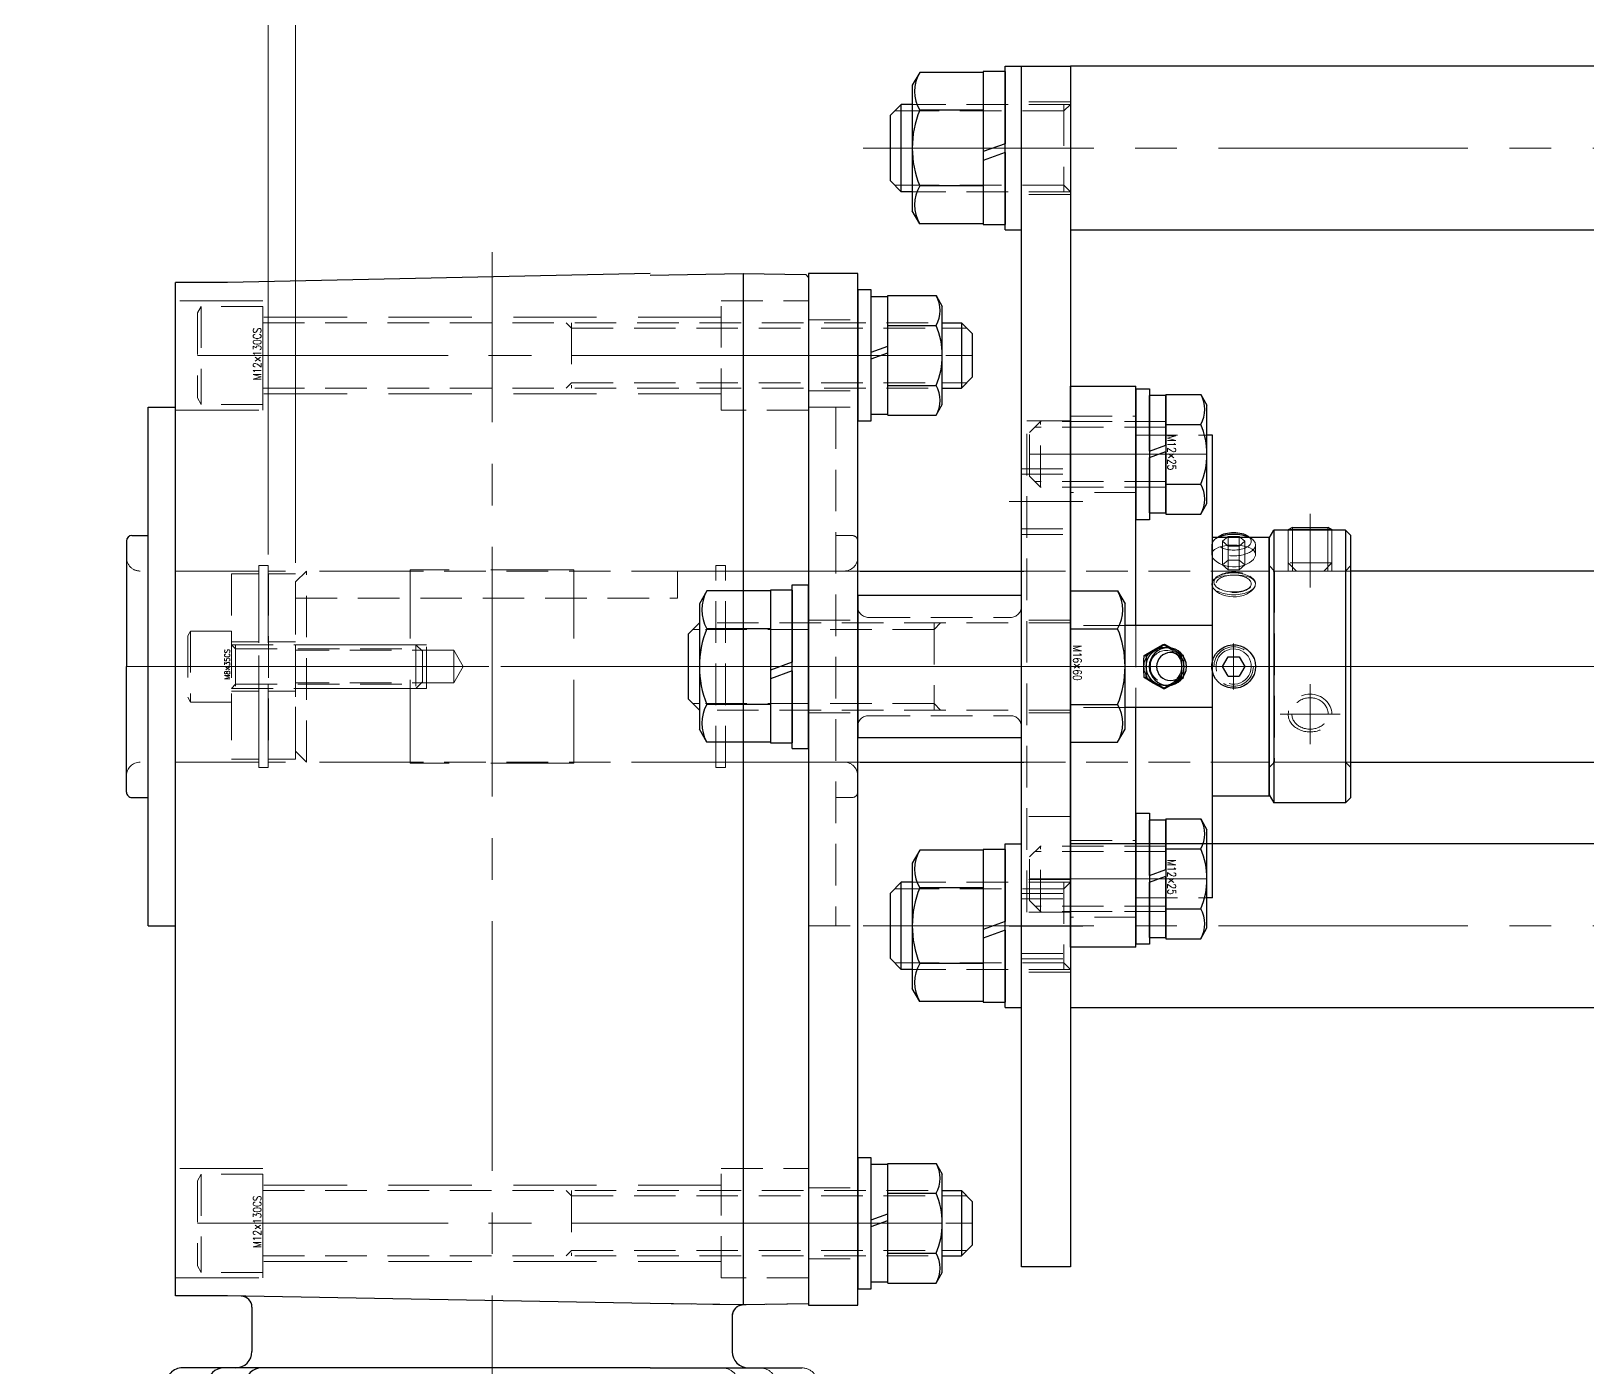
# Model space of a CAD drawing. Header units: millimetres. Extents: x 0 to 38884, y -3675 to 8056.
# Drawn here: x 24944.2 to 25229.5, y 6902.2 to 7147.1 of the extents above; entities that cross this region are included whole.
import ezdxf

# ---------------------------------------------------------------- set-up
doc = ezdxf.new("R2010")
doc.units = ezdxf.units.MM
doc.header["$LTSCALE"] = 2.4
doc.header["$PDMODE"] = 99
doc.header["$PDSIZE"] = 1
for name, pattern in [('CENTER2', [28.575, 19.05, -3.175, 3.175, -3.175]), ('HIDDEN', [9.525, 6.35, -3.175]), ('HIDDEN2', [4.7625, 3.175, -1.5875])]:
    doc.linetypes.add(name, pattern=pattern)
for name, color, linetype, lineweight in [('01_外形線', 7, 'Continuous', 25), ('02_細線', 5, 'Continuous', 13), ('03_かくれ線', 6, 'HIDDEN2', 13), ('04_中心線', 1, 'CENTER2', 9), ('05_CENTER', 4, 'CENTER2', 13), ('07_寸法線', 3, 'Continuous', 9)]:
    doc.layers.add(name, color=color, linetype=linetype, lineweight=lineweight)
doc.styles.add('寸法用', font='simplex.shx', dxfattribs={"width": 0.8, "bigfont": '@extfont2.shx'})
doc.dimstyles.new('機械製図用', dxfattribs={"dimtxt": 3.5, "dimasz": 3.5, "dimexe": 2, "dimexo": 0, "dimgap": 1.2, "dimtad": 1, "dimdsep": 46, "dimtxsty": '寸法用', "dimblk": 'OPEN30', "dimcen": 0, "dimclrd": 256, "dimclre": 256, "dimclrt": 7, "dimazin": 2, "dimtm": 1e-09, "dimtfac": 0.75, "dimtmove": 0, "dimatfit": 3, "dimldrblk": 'OPEN30', "dimfxl": 1, "dimlwd": -1, "dimlwe": -1, "dimarcsym": 0})

# ---------------------------------------------------------------- blocks, each defined once
blk = doc.blocks.new('GM-SHYF-RH 0.4kW、1／160、＊＊V、60Hzb_1')
at = {"color": 0}
for p, q in [((-24, 124), (-24, 121)), ((-23, 125), (0, 125)), ((23, 125), (0, 125)), ((24, 124), (24, 121)), ((-47.5, 121), (47.5, 121)), ((-47.5, 121), (-47.5, 116)), ((47.5, 121), (47.5, 116)), ((-242.5, 118), (-271.19, 118)), ((-242.5, 29), (-242.5, 118)), ((-145.5, 117.48), (-131.55, 117.74)), ((-145.5, 58), (-145.5, 117.5)), ((-282.67, 114.38), (-292.39, 107.57)), ((-145.5, 116.5), (-242.5, 116.5)), ((-242.5, 115.5), (-145.5, 115.5)), ((-242.5, 115), (-145.5, 115)), ((-139.5, 113.5), (-139.5, 114.5)), ((-128.5, 29), (-128.5, 114.74)), ((-115.33, 106.5), (-115.33, 116)), ((-115.33, 116), (-15.97, 116)), ((-15.97, 116), (70.37, 116)), ((70.37, 106.5), (70.37, 116)), ((-255.5, 112.92), (-253.5, 111.74)), ((-253.5, 111.74), (-255.5, 110.09)), ((-251.5, 112.92), (-253.5, 111.74)), ((-253.5, 111.74), (-251.5, 110.09)), ((-242.5, 114), (-145.5, 114)), ((-242.5, 113), (-145.5, 113)), ((-139.5, 113.5), (-139.5, 113.1)), ((-136.5, 110.1), (-131.5, 110.1)), ((-242.5, 108.32), (-145.5, 108.32)), ((-116.68, 29), (-115.33, 106.5)), ((72.02, 29), (70.37, 106.5)), ((-293.5, 58), (-293.5, 105.44)), ((-242.5, 103.37), (-145.5, 103.37)), ((-136.5, 103.19), (-131.5, 103.19)), ((-139.5, 100.19), (-139.5, 58)), ((-117.38, 102), (-125.5, 102)), ((-136.5, 97), (-131.5, 97)), ((-242.5, 95.32), (-145.5, 95.32)), ((-242.5, 93.71), (-145.5, 93.71)), ((-242.5, 88.28), (-145.5, 88.28)), ((-242.5, 84.19), (-145.5, 84.19)), ((-242.5, 82.83), (-145.5, 82.83)), ((-242.5, 78), (-145.5, 78)), ((-145.5, 78), (-139.5, 78)), ((-293.5, 58), (-293.5, 10.56)), ((-145.5, 58), (-145.5, 29)), ((-139.5, 29), (-139.5, 58)), ((-242.5, 38), (-145.5, 38)), ((-145.5, 38), (-139.5, 38)), ((-242.5, 33.17), (-145.5, 33.17)), ((-242.5, 31.81), (-145.5, 31.81)), ((-282.67, 1.62), (-292.39, 8.43)), ((-253.5, 4.26), (-255.5, 5.91)), ((-253.5, 4.26), (-251.5, 5.91)), ((-255.5, 3.08), (-253.5, 4.26)), ((-251.5, 3.08), (-253.5, 4.26)), ((-242.5, -2), (-271.19, -2))]:
    blk.add_line(p, q, dxfattribs=at)
for points in [[(-248.8, 109.92), (-248.89, 110.63), (-249.16, 111.3), (-249.59, 111.93), (-250.18, 112.47), (-250.89, 112.92), (-251.7, 113.25), (-252.58, 113.46), (-253.5, 113.53), (-254.42, 113.46), (-255.3, 113.25), (-256.11, 112.92), (-256.82, 112.47), (-257.41, 111.93), (-257.84, 111.3), (-258.11, 110.63), (-258.2, 109.92), (-258.11, 109.22), (-257.84, 108.55), (-257.41, 107.92), (-256.82, 107.38), (-256.11, 106.93), (-255.3, 106.59), (-254.42, 106.39), (-253.5, 106.32), (-252.58, 106.39), (-251.7, 106.59), (-250.89, 106.93), (-250.18, 107.38), (-249.59, 107.92), (-249.16, 108.55), (-248.89, 109.22)], [(-248.8, 6.08), (-248.89, 6.78), (-249.16, 7.46), (-249.59, 8.08), (-250.18, 8.62), (-250.89, 9.07), (-251.7, 9.41), (-252.58, 9.61), (-253.5, 9.68), (-254.42, 9.61), (-255.3, 9.41), (-256.11, 9.07), (-256.82, 8.62), (-257.41, 8.08), (-257.84, 7.46), (-258.11, 6.78), (-258.2, 6.08), (-258.11, 5.37), (-257.84, 4.7), (-257.41, 4.08), (-256.82, 3.53), (-256.11, 3.08), (-255.3, 2.75), (-254.42, 2.54), (-253.5, 2.47), (-252.58, 2.54), (-251.7, 2.75), (-250.89, 3.08), (-250.18, 3.53), (-249.59, 4.08), (-249.16, 4.7), (-248.89, 5.37)]]:
    blk.add_lwpolyline(points, close=True, dxfattribs=at)
for centre, radius, start, end in [((-23, 124), 1, 90, 180), ((23, 124), 1, 0, 90), ((-271.19, 98), 20, 90, 125), ((-142.5, 114.5), 3, 0, 90), ((-131.5, 114.74), 3, 0, 90.9812), ((-136.5, 113.1), 3, 180, 270), ((-131.5, 107.1), 3, 0, 90), ((-290.9, 105.44), 2.6, 125, 180), ((-136.5, 100.19), 3, 90, 180), ((-131.5, 100.19), 3, 0, 90), ((-125.5, 105), 3, 180, 270), ((-117.38, 104), 2, 270, 359), ((-136.5, 94), 3, 90, 180), ((-290.9, 10.56), 2.6, 180, 235), ((-271.19, 18), 20, 235, 270)]:
    blk.add_arc(centre, radius, start, end, dxfattribs=at)
at = {"layer": '03_かくれ線', "linetype": 'HIDDEN'}
for p, q in [((-17.5, 100.75), (-17.5, 122.5)), ((17.5, 100.75), (17.5, 122.5)), ((-112, 116), (-112, 100)), ((-92, 100), (-92, 116)), ((47, 116), (47, 100)), ((67, 100), (67, 116)), ((-112, 100), (-92, 100)), ((-109, 16), (-109, 100)), ((-95, 16), (-95, 100)), ((-18.5, 99), (-18.5, 100.75)), ((-18.5, 100.75), (18.5, 100.75)), ((18.5, 99), (18.5, 100.75)), ((47, 100), (67, 100)), ((50, 16), (50, 100)), ((64, 16), (64, 100)), ((-18.5, 99), (18.5, 99)), ((-17.5, 73), (-17.5, 99)), ((17.5, 73), (17.5, 99)), ((-17.7, 43), (-17.7, 73)), ((-17.7, 73), (17.7, 73)), ((17.7, 43), (17.7, 73)), ((-17.7, 43), (17.7, 43)), ((-17.5, 17), (-17.5, 43)), ((17.5, 17), (17.5, 43))]:
    blk.add_line(p, q, dxfattribs=at)
at = {"layer": '03_かくれ線'}
for p, q in [((-242.5, 29), (-242.5, -2)), ((-145.5, 29), (-145.5, -1.5)), ((-139.5, 29), (-139.5, 15.82)), ((-128.5, 29), (-128.5, 1.26)), ((-116.68, 29), (-116.98, 12)), ((71.72, 29), (72.02, 12)), ((-242.5, 27.72), (-145.5, 27.72)), ((-242.5, 22.29), (-145.5, 22.29)), ((-242.5, 20.68), (-145.5, 20.68)), ((-136.5, 19), (-131.5, 19)), ((-112, 0), (-112, 16)), ((-112, 16), (-92, 16)), ((-92, 16), (-92, 0)), ((-18.5, 17), (-18.5, 15.25)), ((-18.5, 17), (18.5, 17)), ((-18.5, 15.25), (18.5, 15.25)), ((-17.5, 15.25), (-17.5, -6.5)), ((17.5, 15.25), (17.5, -6.5)), ((18.5, 17), (18.5, 15.25)), ((47, 0), (47, 16)), ((47, 16), (67, 16)), ((67, 16), (67, 0)), ((-242.5, 12.63), (-145.5, 12.63)), ((-136.5, 12.82), (-131.5, 12.82)), ((-125.5, 14), (-118.98, 14)), ((-116.77, 0), (-116.98, 12)), ((-116.98, 12), (-15.97, 12)), ((-15.97, 12), (72.02, 12)), ((71.82, 0.5), (72.02, 12)), ((-242.5, 7.68), (-145.5, 7.68)), ((-136.5, 5.9), (-131.5, 5.9)), ((-242.5, 3), (-145.5, 3)), ((-139.5, 2.5), (-139.5, 2.9)), ((-139.5, 2.5), (-139.5, 2.9)), ((-242.5, 2), (-145.5, 2)), ((-242.5, 1), (-145.5, 1)), ((-242.5, 0.5), (-145.5, 0.5)), ((-139.5, 2.5), (-139.5, 1.5)), ((-15.97, 0), (-116.77, 0)), ((-47.5, -5), (-47.5, 0)), ((-15.97, 0), (71.31, 0)), ((47.5, -5), (47.5, 0)), ((71.31, 0), (71.82, 0.5)), ((-250, -2), (-242.5, -2)), ((-145.5, -0.5), (-242.5, -0.5)), ((-145.5, -1.48), (-131.55, -1.74)), ((47.5, -5), (-47.5, -5)), ((-24, -8), (-24, -5)), ((24, -8), (24, -5)), ((-23, -9), (0, -9)), ((23, -9), (0, -9))]:
    blk.add_line(p, q, dxfattribs=at)
at = {"layer": '03_かくれ線', "linetype": 'HIDDEN'}
blk.add_lwpolyline([(-249.5, 88), (-176.5, 88), (-176.5, 28), (-249.5, 28)], close=True, dxfattribs=at)
for centre, start, end in [((-20, 122.5), 0, 90), ((20, 122.5), 90, 180)]:
    blk.add_arc(centre, 2.5, start, end, dxfattribs=at)
at = {"layer": '03_かくれ線'}
for centre, radius, start, end in [((-136.5, 22), 3, 180, 270), ((-136.5, 15.82), 3, 180, 270), ((-131.5, 15.82), 3, 270, 0), ((-125.5, 11), 3, 90, 180), ((-118.98, 12), 2, 359, 90), ((-131.5, 8.9), 3, 270, 0), ((-136.5, 2.9), 3, 90, 180), ((-142.5, 1.5), 3, 270, 0), ((-131.5, 1.26), 3, 269.0188, 0), ((-23, -8), 1, 180, 270), ((-20, -6.5), 2.5, 270, 0), ((20, -6.5), 2.5, 180, 270), ((23, -8), 1, 270, 0)]:
    blk.add_arc(centre, radius, start, end, dxfattribs=at)
at = {"layer": '04_中心線'}
blk.add_line((0, 125), (0, -9), dxfattribs=at)
at = {"layer": '04_中心線', "linetype": 'CENTER2'}
for p, q in [((-102, -2.54), (-102, 118.76)), ((57, -2.54), (57, 118.76)), ((-298.13, 58), (75.91, 58))]:
    blk.add_line(p, q, dxfattribs=at)
blk = doc.blocks.new('_Open30')
at = {"color": 0, "linetype": 'ByBlock', "lineweight": -2}
for p, q in [((-1, 0.268), (0, 0)), ((0, 0), (-1, -0.268)), ((0, 0), (-1, 0))]:
    blk.add_line(p, q, dxfattribs=at)
blk = doc.blocks.new('*D1097')
at = {"layer": '07_寸法線', "transparency": 16777216}
for p, q in [((24992.71, 7049.72), (24992.71, 7170.26)), ((25306.71, 7142.72), (25306.71, 7170.26)), ((25292.71, 7168.26), (25006.71, 7168.26))]:
    blk.add_line(p, q, dxfattribs=at)
at = {"layer": 'Defpoints', "color": 0, "transparency": 16777216}
for p in [(24992.71, 7168.26), (25306.71, 7140.72), (24992.71, 7047.72)]:
    blk.add_point(p, dxfattribs=at)
at = {"layer": '07_寸法線', "transparency": 16777216, "xscale": 14, "yscale": 14, "zscale": 14, "rotation": 180}
blk.add_blockref('_Open30', (24992.71, 7168.26), dxfattribs=at)
at = {"layer": '07_寸法線', "transparency": 16777216, "xscale": 14, "yscale": 14, "zscale": 14}
blk.add_blockref('_Open30', (25306.71, 7168.26), dxfattribs=at)
at = {"layer": '07_寸法線', "color": 7, "transparency": 16777216, "insert": (25149.71, 7179.26), "char_height": 14, "attachment_point": 5, "style": '寸法用'}
blk.add_mtext('314', dxfattribs=at)
blk = doc.blocks.new('*D1098')
at = {"layer": '07_寸法線', "transparency": 16777216}
for p, q in [((24987.71, 7051.22), (24987.71, 7170.26)), ((24992.71, 7049.72), (24992.71, 7170.26)), ((24973.71, 7168.26), (24944.25, 7168.26)), ((24992.71, 7168.26), (24987.71, 7168.26)), ((25006.71, 7168.26), (25020.71, 7168.26))]:
    blk.add_line(p, q, dxfattribs=at)
at = {"layer": 'Defpoints', "color": 0, "transparency": 16777216}
for p in [(24987.71, 7168.26), (24987.71, 7049.22), (24992.71, 7047.72)]:
    blk.add_point(p, dxfattribs=at)
at = {"layer": '07_寸法線', "transparency": 16777216, "xscale": 14, "yscale": 14, "zscale": 14}
blk.add_blockref('_Open30', (24987.71, 7168.26), dxfattribs=at)
at = {"layer": '07_寸法線', "transparency": 16777216, "xscale": 14, "yscale": 14, "zscale": 14, "rotation": 180}
blk.add_blockref('_Open30', (24992.71, 7168.26), dxfattribs=at)
at = {"layer": '07_寸法線', "color": 7, "transparency": 16777216, "insert": (24951.98, 7179.26), "char_height": 14, "attachment_point": 5, "style": '寸法用'}
blk.add_mtext('5', dxfattribs=at)

msp = doc.modelspace()

# ---------------------------------------------------------------- linework, layer by layer
at = {"color": 4}
for p, q in [((25057.7122, 7102.4415), (25074.7118, 7102.7383)), ((25074.7118, 7102.7383), (25086.2124, 7102.5375)), ((25074.7118, 7102.7383), (25074.7463, 6913.7377)), ((25086.2124, 7102.5375), (25086.7122, 7102.0289)), ((25086.7122, 7102.0289), (25086.7122, 6913.9477)), ((25074.7463, 6913.7377), (25057.7122, 6914.035)), ((25086.7122, 6913.9477), (25074.7463, 6913.7377)), ((25072.7114, 6911.738), (25072.7114, 6905.2188)), ((25057.7122, 6902.2188), (25085.4508, 6902.2188))]:
    msp.add_line(p, q, dxfattribs=at)
for p, q in [((25096.1522, 7048.2194), (25126.1522, 7048.2194)), ((25248.7522, 7048.2195), (25186.1122, 7048.2195)), ((25096.1522, 7013.219), (25126.1522, 7013.219)), ((25186.1122, 7013.219), (25248.7522, 7013.219))]:
    msp.add_line(p, q)
for points in [[(25125.7122, 6920.719), (25125.7122, 7140.719), (25134.7122, 7140.719), (25134.7122, 6920.719)], [(25284.7122, 7140.719), (25134.7122, 7140.719), (25134.7122, 7110.719), (25284.7122, 7110.719)], [(25095.7122, 6913.719), (25095.7122, 7102.719), (25086.7122, 7102.719), (25086.7122, 6913.719)], [(25098.2122, 7099.719), (25095.7122, 7099.719), (25095.7122, 7075.719), (25098.2122, 7075.719)], [(25095.7122, 7017.719), (25125.7122, 7017.719), (25125.7122, 7043.719), (25095.7122, 7043.719)], [(25098.2122, 6940.719), (25095.7122, 6940.719), (25095.7122, 6916.719), (25098.2122, 6916.719)]]:
    msp.add_lwpolyline(points, close=True)
for points in [[(25103.7122, 7133.719), (25101.7122, 7131.719)], [(25105.7122, 7133.719), (25103.7122, 7133.719)], [(25103.7122, 7117.719), (25103.7122, 7133.719)], [(25101.7122, 7119.719), (25101.7122, 7131.719)], [(25103.7122, 7117.719), (25101.7122, 7119.719)], [(25105.7122, 7117.719), (25103.7122, 7117.719)]]:
    msp.add_lwpolyline(points)
at = {"transparency": 33554534}
msp.add_lwpolyline([(25284.7122, 6998.219), (25134.7122, 6998.219), (25134.7122, 6968.219), (25284.7122, 6968.219)], close=True, dxfattribs=at)
for points in [[(25103.7122, 6991.219), (25101.7122, 6989.219)], [(25105.7122, 6991.219), (25103.7122, 6991.219)], [(25103.7122, 6975.219), (25103.7122, 6991.219)], [(25101.7122, 6977.219), (25101.7122, 6989.219)], [(25103.7122, 6975.219), (25101.7122, 6977.219)], [(25105.7122, 6975.219), (25103.7122, 6975.219)]]:
    msp.add_lwpolyline(points, dxfattribs=at)
at = {"color": 4}
for centre, radius, start, end in [((25074.7114, 6911.738), 2, 90, 180), ((25075.7114, 6905.2188), 3, 180, 270)]:
    msp.add_arc(centre, radius, start, end, dxfattribs=at)
at = {"layer": '01_外形線'}
for points in [[(25122.7122, 7110.719), (25122.7122, 7140.719)], [(25122.7122, 7140.719), (25125.7122, 7140.719)], [(25125.7122, 7110.719), (25125.7122, 7140.719)], [(25107.0727, 7139.5754), (25105.7122, 7137.219)], [(25118.7122, 7139.5754), (25107.0727, 7139.5754)], [(25118.7122, 7139.719), (25118.7122, 7125.0632)], [(25122.7122, 7139.719), (25118.7122, 7139.719)], [(25118.7122, 7139.5754), (25118.7122, 7111.8626)], [(25122.7122, 7139.719), (25122.7122, 7126.519)], [(25105.7122, 7137.219), (25105.7122, 7114.219)], [(25118.7122, 7132.6472), (25107.0727, 7132.6472)], [(25122.7122, 7126.519), (25118.7122, 7125.0632)], [(25122.7122, 7124.919), (25118.7122, 7123.4632)], [(25118.7122, 7123.4632), (25118.7122, 7111.719)], [(25122.7122, 7124.919), (25122.7122, 7111.719)], [(25118.7122, 7118.7908), (25107.0727, 7118.7908)], [(25107.0727, 7111.8626), (25105.7122, 7114.219)], [(25118.7122, 7111.8626), (25107.0727, 7111.8626)], [(25118.7122, 7111.719), (25122.7122, 7111.719)], [(25122.7122, 7110.719), (25125.7122, 7110.719)], [(25098.2122, 7088.319), (25098.2122, 7098.469)], [(25101.2122, 7098.469), (25098.2122, 7098.469)], [(25101.2122, 7098.6887), (25110.075, 7098.6887)], [(25101.2122, 7076.7494), (25101.2122, 7098.6887)], [(25101.2122, 7089.411), (25101.2122, 7098.469)], [(25110.075, 7098.6887), (25111.2122, 7096.719)], [(25111.2122, 7078.719), (25111.2122, 7096.719)], [(25101.2122, 7093.2039), (25110.075, 7093.2039)], [(25111.2122, 7093.719), (25114.7128, 7093.719)], [(25114.7128, 7093.719), (25116.7128, 7091.719)], [(25114.7128, 7093.719), (25114.7128, 7081.719)], [(25098.2122, 7088.319), (25101.2122, 7089.411)], [(25116.7128, 7091.719), (25116.7128, 7083.719)], [(25098.2122, 7087.119), (25101.2122, 7088.211)], [(25098.2122, 7076.969), (25098.2122, 7087.119)], [(25101.2122, 7076.969), (25101.2122, 7088.211)], [(25114.7128, 7081.719), (25116.7128, 7083.719)], [(25101.2122, 7082.2342), (25110.075, 7082.2342)], [(25111.2122, 7081.719), (25114.7128, 7081.719)], [(25134.7122, 6979.3282), (25134.7122, 7082.1099)], [(25134.7122, 7082.1099), (25146.7122, 7082.1099)], [(25146.7122, 7038.219), (25146.7122, 7082.1099)], [(25146.7122, 7081.6099), (25146.7122, 7057.6099)], [(25146.7122, 7081.6099), (25149.2122, 7081.6099)], [(25149.2122, 7081.6099), (25149.2122, 7057.6099)], [(25152.2122, 7080.5796), (25158.575, 7080.5796)], [(25152.2122, 7080.5796), (25152.2122, 7058.6403)], [(25158.575, 7080.5796), (25159.7122, 7078.6099)], [(25110.075, 7076.7494), (25111.2122, 7078.719)], [(25149.2122, 7070.2099), (25149.2122, 7080.3599)], [(25152.2122, 7080.3599), (25149.2122, 7080.3599)], [(25152.2122, 7071.3018), (25152.2122, 7080.3599)], [(25159.7122, 7060.6099), (25159.7122, 7078.6099)], [(25098.2122, 7076.969), (25101.2122, 7076.969)], [(25101.2122, 7076.7494), (25110.075, 7076.7494)], [(25152.2122, 7075.0947), (25158.575, 7075.0947)], [(25160.7122, 7073.119), (25159.7122, 7073.119)], [(25160.7122, 6988.319), (25160.7122, 7073.119)], [(25149.2122, 7070.2099), (25152.2122, 7071.3018)], [(25149.2122, 7069.0099), (25152.2122, 7070.1018)], [(25152.2122, 7058.8599), (25152.2122, 7070.1018)], [(25149.2122, 7058.8599), (25149.2122, 7069.0099)], [(25152.2122, 7064.1251), (25158.575, 7064.1251)], [(25158.575, 7058.6403), (25159.7122, 7060.6099)], [(25149.2122, 7058.8599), (25152.2122, 7058.8599)], [(25152.2122, 7058.6403), (25158.575, 7058.6403)], [(25149.2122, 7057.6099), (25146.7122, 7057.6099)], [(25171.1122, 7054.219), (25171.9782, 7055.719)], [(25185.1122, 7055.719), (25171.9782, 7055.719)], [(25171.9782, 7055.719), (25171.9782, 7005.719)], [(25175.379, 7056.219), (25174.6122, 7055.7763)], [(25182.6122, 7055.7763), (25174.6122, 7055.7763)], [(25174.6122, 7055.719), (25174.6122, 7055.7763)], [(25175.379, 7056.219), (25181.8454, 7056.219)], [(25182.6122, 7055.7763), (25181.8454, 7056.219)], [(25182.6122, 7055.719), (25182.6122, 7055.7763)], [(25185.1122, 7055.719), (25186.1122, 7054.719)], [(25185.1122, 7055.719), (25185.1122, 7005.719)], [(25160.7122, 7054.444), (25171.1122, 7054.444)], [(25161.3462, 7054.1592), (25161.7491, 7054.444)], [(25161.7491, 7054.444), (25161.9725, 7054.602)], [(25167.2519, 7054.602), (25167.4753, 7054.444)], [(25167.4753, 7054.444), (25167.8782, 7054.1592)], [(25171.1122, 7006.994), (25171.1122, 7054.444)], [(25171.1122, 7054.219), (25171.1122, 7007.219)], [(25186.1122, 7006.719), (25186.1122, 7054.719)], [(25068.0727, 7044.5754), (25066.7122, 7042.219)], [(25079.7122, 7044.5754), (25068.0727, 7044.5754)], [(25079.7122, 7044.719), (25079.7122, 7030.0632)], [(25083.7122, 7044.719), (25079.7122, 7044.719)], [(25079.7122, 7044.5754), (25079.7122, 7016.8626)], [(25083.7122, 7015.719), (25083.7122, 7045.719)], [(25083.7122, 7045.719), (25086.7122, 7045.719)], [(25083.7122, 7044.719), (25083.7122, 7031.519)], [(25086.7122, 7015.719), (25086.7122, 7045.719)], [(25134.7122, 7044.5754), (25143.3517, 7044.5754)], [(25134.7122, 7044.5754), (25134.7122, 7016.8626)], [(25143.3517, 7044.5754), (25144.7122, 7042.219)], [(25066.7122, 7042.219), (25066.7122, 7019.219)], [(25144.7122, 7019.219), (25144.7122, 7042.219)], [(25066.7122, 7038.719), (25064.7122, 7036.719)], [(25160.7122, 7038.219), (25144.7122, 7038.219)], [(25064.7122, 7024.719), (25064.7122, 7036.719)], [(25079.7122, 7037.6472), (25068.0727, 7037.6472)], [(25134.7122, 7037.6472), (25143.3517, 7037.6472)], [(25148.1654, 7030.719), (25148.1657, 7030.8627), (25148.1708, 7031.3343), (25148.1818, 7031.8027), (25148.2197, 7032.7398)], [(25148.2197, 7032.7398), (25149.8888, 7033.7501)], [(25148.2197, 7032.7398), (25148.5348, 7032.7398)], [(25150.3125, 7033.7501), (25148.5348, 7032.7398)], [(25148.5348, 7032.7398), (25148.557, 7032.2481), (25148.5742, 7031.7498), (25148.5852, 7031.2361), (25148.5891, 7030.719)], [(25149.8888, 7033.7501), (25151.6665, 7034.7605)], [(25151.9816, 7034.7605), (25150.3125, 7033.7501)], [(25151.6665, 7034.7605), (25151.9816, 7034.7605)], [(25153.1048, 7034.1291), (25151.9816, 7034.7605)], [(25155.4284, 7032.7398), (25155.1796, 7032.8942)], [(25155.4384, 7032.5327), (25155.4284, 7032.7398)], [(25162.5915, 7030.719), (25163.6018, 7032.469)], [(25163.6018, 7032.469), (25165.6226, 7032.469)], [(25165.6226, 7032.469), (25166.6329, 7030.719)], [(25083.7122, 7031.519), (25079.7122, 7030.0632)], [(25083.7122, 7029.919), (25079.7122, 7028.4632)], [(25083.7122, 7029.919), (25083.7122, 7016.719)], [(25148.2197, 7028.6983), (25148.1974, 7029.19), (25148.1803, 7029.6883), (25148.1692, 7030.202), (25148.1654, 7030.719)], [(25148.5891, 7030.719), (25148.5888, 7030.5754), (25148.5837, 7030.1038), (25148.5726, 7029.6354), (25148.5348, 7028.6983)], [(25155.4827, 7030.719), (25155.4788, 7031.2474)], [(25163.6018, 7028.969), (25162.5915, 7030.719)], [(25166.6329, 7030.719), (25165.6226, 7028.969)], [(25079.7122, 7028.4632), (25079.7122, 7016.719)], [(25149.8888, 7027.688), (25148.2197, 7028.6983)], [(25148.2197, 7028.6983), (25148.5348, 7028.6983)], [(25148.5348, 7028.6983), (25150.3125, 7027.688)], [(25151.6665, 7026.6776), (25149.8888, 7027.688)], [(25150.3125, 7027.688), (25151.9816, 7026.6776)], [(25151.6665, 7026.6776), (25151.9816, 7026.6776)], [(25151.9816, 7026.6776), (25153.1029, 7027.3079)], [(25153.1029, 7027.3079), (25153.7593, 7027.688)], [(25155.1841, 7028.5467), (25155.4284, 7028.6983)], [(25155.4284, 7028.6983), (25155.4386, 7028.9084)], [(25163.6018, 7028.969), (25165.6226, 7028.969)], [(25066.7122, 7022.719), (25064.7122, 7024.719)], [(25079.7122, 7023.7908), (25068.0727, 7023.7908)], [(25134.7122, 7023.7908), (25143.3517, 7023.7908)], [(25160.7122, 7023.219), (25144.7122, 7023.219)], [(25146.7122, 6979.3282), (25146.7122, 7023.219)], [(25068.0727, 7016.8626), (25066.7122, 7019.219)], [(25143.3517, 7016.8626), (25144.7122, 7019.219)], [(25079.7122, 7016.8626), (25068.0727, 7016.8626)], [(25079.7122, 7016.719), (25083.7122, 7016.719)], [(25083.7122, 7015.719), (25086.7122, 7015.719)], [(25134.7122, 7016.8626), (25143.3517, 7016.8626)], [(25171.1122, 7006.994), (25160.7122, 7006.994)], [(25171.1122, 7007.219), (25171.9782, 7005.719)], [(25185.1122, 7005.719), (25186.1122, 7006.719)], [(25146.7122, 7003.8282), (25146.7122, 6979.8282)], [(25146.7122, 7003.8282), (25149.2122, 7003.8282)], [(25149.2122, 7003.8282), (25149.2122, 6979.8282)], [(25185.1122, 7005.719), (25171.9782, 7005.719)], [(25149.2122, 6992.4282), (25149.2122, 7002.5782)], [(25152.2122, 7002.5782), (25149.2122, 7002.5782)], [(25152.2122, 7002.7978), (25158.575, 7002.7978)], [(25152.2122, 7002.7978), (25152.2122, 6980.8585)], [(25152.2122, 6993.5201), (25152.2122, 7002.5782)], [(25158.575, 7002.7978), (25159.7122, 7000.8282)], [(25159.7122, 6982.8282), (25159.7122, 7000.8282)], [(25152.2122, 6997.313), (25158.575, 6997.313)], [(25149.2122, 6992.4282), (25152.2122, 6993.5201)], [(25149.2122, 6991.2282), (25152.2122, 6992.3201)], [(25152.2122, 6981.0782), (25152.2122, 6992.3201)], [(25149.2122, 6981.0782), (25149.2122, 6991.2282)], [(25160.7122, 6988.319), (25159.7122, 6988.319)], [(25152.2122, 6986.3434), (25158.575, 6986.3434)], [(25149.2122, 6981.0782), (25152.2122, 6981.0782)], [(25152.2122, 6980.8585), (25158.575, 6980.8585)], [(25158.575, 6980.8585), (25159.7122, 6982.8282)], [(25146.7122, 6979.3282), (25134.7122, 6979.3282)], [(25149.2122, 6979.8282), (25146.7122, 6979.8282)], [(25098.2122, 6929.319), (25098.2122, 6939.469)], [(25101.2122, 6939.469), (25098.2122, 6939.469)], [(25101.2122, 6939.6887), (25110.075, 6939.6887)], [(25101.2122, 6917.7494), (25101.2122, 6939.6887)], [(25101.2122, 6930.411), (25101.2122, 6939.469)], [(25110.075, 6939.6887), (25111.2122, 6937.719)], [(25111.2122, 6919.719), (25111.2122, 6937.719)], [(25101.2122, 6934.2039), (25110.075, 6934.2039)], [(25111.2122, 6934.719), (25114.7128, 6934.719)], [(25114.7128, 6934.719), (25116.7128, 6932.719)], [(25114.7128, 6934.719), (25114.7128, 6922.719)], [(25116.7128, 6932.719), (25116.7128, 6924.719)], [(25098.2122, 6929.319), (25101.2122, 6930.411)], [(25098.2122, 6928.119), (25101.2122, 6929.211)], [(25098.2122, 6917.969), (25098.2122, 6928.119)], [(25101.2122, 6917.969), (25101.2122, 6929.211)], [(25114.7128, 6922.719), (25116.7128, 6924.719)], [(25101.2122, 6923.2342), (25110.075, 6923.2342)], [(25111.2122, 6922.719), (25114.7128, 6922.719)], [(25098.2122, 6917.969), (25101.2122, 6917.969)], [(25110.075, 6917.7494), (25111.2122, 6919.719)], [(25101.2122, 6917.7494), (25110.075, 6917.7494)]]:
    msp.add_lwpolyline(points, dxfattribs=at)
for points in [[(25107.0727, 7139.5754, 0.26794907), (25107.0727, 7132.6472)], [(25107.0727, 7132.6472, 0.19636667), (25107.0727, 7118.7908)], [(25107.0727, 7118.7908, 0.26794907), (25107.0727, 7111.8626)], [(25110.075, 7093.2039, 0.26794908), (25110.075, 7098.6887)], [(25110.075, 7082.2342, 0.20733158), (25110.075, 7093.2039)], [(25110.075, 7076.7494, 0.26794908), (25110.075, 7082.2342)], [(25158.575, 7075.0947, 0.26794908), (25158.575, 7080.5796)], [(25158.575, 7064.1251, 0.20733158), (25158.575, 7075.0947)], [(25158.575, 7058.6403, 0.26794908), (25158.575, 7064.1251)], [(25068.0727, 7044.5754, 0.26794907), (25068.0727, 7037.6472)], [(25143.3517, 7037.6472, 0.26794907), (25143.3517, 7044.5754)], [(25068.0727, 7037.6472, 0.19636667), (25068.0727, 7023.7908)], [(25143.3517, 7023.7908, 0.19636666), (25143.3517, 7037.6472)], [(25160.7122, 7031.6079, -8.88819442), (25160.7122, 7029.8302)], [(25160.7122, 7029.8302, -0.11250879), (25160.7122, 7031.6079)], [(25068.0727, 7023.7908, 0.26794907), (25068.0727, 7016.8626)], [(25143.3517, 7016.8626, 0.26794907), (25143.3517, 7023.7908)], [(25158.575, 6997.313, 0.26794908), (25158.575, 7002.7978)], [(25158.575, 6986.3434, 0.20733158), (25158.575, 6997.313)], [(25158.575, 6980.8585, 0.26794908), (25158.575, 6986.3434)], [(25110.075, 6934.2039, 0.26794908), (25110.075, 6939.6887)], [(25110.075, 6923.2342, 0.20733158), (25110.075, 6934.2039)], [(25110.075, 6917.7494, 0.26794908), (25110.075, 6923.2342)]]:
    msp.add_lwpolyline(points, format="xyb", dxfattribs=at)
at = {"layer": '01_外形線', "transparency": 33554534}
for points in [[(25122.7122, 6968.219), (25122.7122, 6998.219)], [(25122.7122, 6998.219), (25125.7122, 6998.219)], [(25125.7122, 6968.219), (25125.7122, 6998.219)], [(25107.0727, 6997.0754), (25105.7122, 6994.719)], [(25118.7122, 6997.0754), (25107.0727, 6997.0754)], [(25118.7122, 6997.219), (25118.7122, 6982.5632)], [(25122.7122, 6997.219), (25118.7122, 6997.219)], [(25118.7122, 6997.0754), (25118.7122, 6969.3626)], [(25122.7122, 6997.219), (25122.7122, 6984.019)], [(25105.7122, 6994.719), (25105.7122, 6971.719)], [(25118.7122, 6990.1472), (25107.0727, 6990.1472)], [(25122.7122, 6984.019), (25118.7122, 6982.5632)], [(25122.7122, 6982.419), (25118.7122, 6980.9632)], [(25118.7122, 6980.9632), (25118.7122, 6969.219)], [(25122.7122, 6982.419), (25122.7122, 6969.219)], [(25118.7122, 6976.2908), (25107.0727, 6976.2908)], [(25107.0727, 6969.3626), (25105.7122, 6971.719)], [(25118.7122, 6969.3626), (25107.0727, 6969.3626)], [(25118.7122, 6969.219), (25122.7122, 6969.219)], [(25122.7122, 6968.219), (25125.7122, 6968.219)]]:
    msp.add_lwpolyline(points, dxfattribs=at)
for points in [[(25107.0727, 6997.0754, 0.26794907), (25107.0727, 6990.1472)], [(25107.0727, 6990.1472, 0.19636667), (25107.0727, 6976.2908)], [(25107.0727, 6976.2908, 0.26794907), (25107.0727, 6969.3626)]]:
    msp.add_lwpolyline(points, format="xyb", dxfattribs=at)
at = {"layer": '01_外形線', "extrusion": (0, 0, -1)}
for centre, major_axis, ratio, start_param, end_param in [((25164.6122, 7053.0045), (4, 0), 0.5, 3.94508398, 5.47969398), ((25164.6122, 7053.6687), (3.233, 0), 0.5, 3.75707236, 5.6677056), ((25152.0359, 7030.719), (0, -3.5), 0.98480775, 1.57079633, 2.61799388), ((25152.0359, 7030.719), (0, -3.5), 0.98480775, 2.61799388, 3.29293182), ((25152.0359, 7030.719), (0, -3.5), 0.98480775, 0.52359878, 1.57079633), ((25152.0359, 7030.719), (0, -3.5), 0.98480775, 6.13184614, 6.80678408)]:
    msp.add_ellipse(centre, major_axis=major_axis, ratio=ratio, start_param=start_param, end_param=end_param, dxfattribs=at)
for centre, major_axis in [((25152.5499, 7030.719), (0, 3.46)), ((25153.0187, 7030.719), (0, 2.56))]:
    msp.add_ellipse(centre, major_axis=major_axis, ratio=0.98480775, dxfattribs=at)
at = {"layer": '02_細線'}
for points in [[(25105.7122, 7132.519), (25102.5122, 7132.519)], [(25105.7122, 7118.919), (25102.5122, 7118.919)], [(25111.2122, 7092.719), (25115.7128, 7092.719)], [(25111.2122, 7082.719), (25115.7128, 7082.719)], [(25175.379, 7055.719), (25175.379, 7056.219)], [(25181.8454, 7055.719), (25181.8454, 7056.219)], [(25066.7122, 7037.519), (25065.5122, 7037.519)], [(25066.7122, 7023.919), (25065.5122, 7023.919)], [(25111.2122, 6933.719), (25115.7128, 6933.719)], [(25111.2122, 6923.719), (25115.7128, 6923.719)]]:
    msp.add_lwpolyline(points, dxfattribs=at)
msp.add_lwpolyline([(25161.4894, 7029.8823, -3.73205081), (25163.7754, 7027.5962)], format="xyb", dxfattribs=at)
at = {"layer": '02_細線', "transparency": 33554534}
for points in [[(25105.7122, 6990.019), (25102.5122, 6990.019)], [(25105.7122, 6976.419), (25102.5122, 6976.419)]]:
    msp.add_lwpolyline(points, dxfattribs=at)
at = {"layer": '03_かくれ線'}
for p, q in [((25134.7122, 7134.219), (25125.7122, 7134.219)), ((25134.7122, 7117.219), (25125.7122, 7117.219)), ((25086.7122, 7094.219), (25095.7122, 7094.219)), ((25086.7122, 7081.219), (25095.7122, 7081.219)), ((25086.7122, 7078.219), (25095.7122, 7078.219)), ((25134.7122, 7075.719), (25125.7122, 7075.719)), ((25125.7122, 7066.9415), (25134.7122, 7066.9415)), ((25125.7122, 7065.9415), (25134.7122, 7065.9415)), ((25125.7122, 7055.9415), (25134.7122, 7055.9415)), ((25125.7122, 7054.9415), (25134.7122, 7054.9415)), ((24994.7144, 7048.219), (24992.7144, 7046.219)), ((25096.1522, 7048.2195), (24994.7144, 7048.2195)), ((24994.7144, 7013.219), (24994.7144, 7048.219)), ((25062.7144, 7048.219), (25062.7144, 7043.219)), ((25126.1522, 7048.2194), (25186.1122, 7048.2194)), ((24992.7144, 7046.219), (24992.7144, 7015.219)), ((24992.7144, 7043.219), (25062.7144, 7043.219)), ((25086.7122, 7039.219), (25095.7122, 7039.219)), ((25097.7122, 7039.719), (25123.7122, 7039.719)), ((25134.7122, 7039.219), (25125.7122, 7039.219)), ((24980.9622, 7035.219), (24985.9622, 7035.219)), ((24987.7144, 7035.219), (24992.7144, 7035.219)), ((25016.7144, 7034.719), (24992.7144, 7034.719)), ((25021.7144, 7033.719), (24992.7144, 7033.719)), ((25016.7144, 7026.719), (25016.7144, 7034.719)), ((25021.7144, 7027.719), (25021.7144, 7033.719)), ((25021.7144, 7033.719), (25023.4462, 7030.719)), ((25023.4462, 7030.719), (25021.7144, 7027.719)), ((25021.7144, 7027.719), (24992.7144, 7027.719)), ((25016.7144, 7026.719), (24992.7144, 7026.719)), ((24980.9622, 7026.219), (24985.9622, 7026.219)), ((24987.7144, 7026.219), (24992.7144, 7026.219)), ((25086.7122, 7022.219), (25095.7122, 7022.219)), ((25097.7122, 7021.719), (25123.7122, 7021.719)), ((25134.7122, 7022.219), (25125.7122, 7022.219)), ((24992.7144, 7015.219), (24994.7144, 7013.219)), ((25096.1522, 7013.219), (24994.7144, 7013.219)), ((25126.1522, 7013.219), (25186.1122, 7013.219)), ((25134.7122, 7003.219), (25125.7122, 7003.219)), ((25134.7122, 6991.719), (25125.7122, 6991.719)), ((25125.7122, 6989.1597), (25134.7122, 6989.1597)), ((25125.7122, 6988.1597), (25134.7122, 6988.1597)), ((25134.7122, 6985.719), (25125.7122, 6985.719)), ((25086.7122, 6983.219), (25095.7122, 6983.219)), ((25125.7122, 6978.1597), (25134.7122, 6978.1597)), ((25125.7122, 6977.1597), (25134.7122, 6977.1597)), ((25134.7122, 6974.719), (25125.7122, 6974.719)), ((25086.7122, 6935.219), (25095.7122, 6935.219)), ((25086.7122, 6922.219), (25095.7122, 6922.219))]:
    msp.add_line(p, q, dxfattribs=at)
for points in [[(25134.7122, 7133.719), (25105.7122, 7133.719)], [(25133.5122, 7132.519), (25105.7122, 7132.519)], [(25133.5122, 7133.719), (25133.5122, 7117.719)], [(25133.5122, 7132.519), (25134.7122, 7133.719)], [(25133.5122, 7118.919), (25105.7122, 7118.919)], [(25134.7122, 7117.719), (25105.7122, 7117.719)], [(25133.5122, 7118.919), (25134.7122, 7117.719)], [(24975.4128, 7096.719), (24974.7128, 7095.5066)], [(24974.7128, 7095.5066), (24974.7128, 7079.9315)], [(24975.4128, 7096.719), (24975.4128, 7078.719)], [(24986.7128, 7096.719), (24975.4128, 7096.719)], [(24986.7128, 7096.719), (24986.7128, 7078.719)], [(24986.7128, 7093.719), (25111.2122, 7093.719)], [(25043.2946, 7092.719), (25042.2946, 7093.719)], [(25043.2946, 7093.719), (25043.2946, 7081.719)], [(25043.2946, 7092.719), (25111.2122, 7092.719)], [(24986.7128, 7081.719), (25111.2122, 7081.719)], [(25043.2946, 7082.719), (25042.2946, 7081.719)], [(25043.2946, 7082.719), (25111.2122, 7082.719)], [(24975.4128, 7078.719), (24974.7128, 7079.9315)], [(24986.7128, 7078.719), (24975.4128, 7078.719)], [(25126.7122, 6985.719), (25126.7122, 7075.719)], [(25126.7122, 7075.719), (25134.7122, 7075.719)], [(25129.2122, 7075.6099), (25127.2122, 7073.6099)], [(25152.2122, 7075.6099), (25129.2122, 7075.6099)], [(25129.2122, 7063.6099), (25129.2122, 7075.6099)], [(25134.7122, 7076.6099), (25146.7122, 7076.6099)], [(25134.7122, 7075.6126), (25146.7122, 7075.6126)], [(25127.2122, 7065.6099), (25127.2122, 7073.6099)], [(25152.2122, 7074.6099), (25128.2122, 7074.6099)], [(25146.7122, 7073.119), (25159.7122, 7073.119)], [(25129.2122, 7063.6099), (25127.2122, 7065.6099)], [(25152.2122, 7064.6099), (25128.2122, 7064.6099)], [(25152.2122, 7063.6099), (25129.2122, 7063.6099)], [(25146.7122, 7062.6099), (25134.7122, 7062.6099)], [(25174.6122, 7048.219), (25174.6122, 7055.719)], [(25175.379, 7048.219), (25175.379, 7055.719)], [(25181.8454, 7048.219), (25181.8454, 7055.719)], [(25182.6122, 7055.719), (25182.6122, 7048.219)], [(25160.6122, 7051.265), (25160.6122, 7053.0045)], [(25160.6122, 7051.2654), (25160.6608, 7051.5678), (25160.8179, 7051.8693), (25161.0803, 7052.1395), (25161.4392, 7052.3748), (25161.8917, 7052.5739), (25162.4203, 7052.7331), (25163.016, 7052.8522), (25163.6578, 7052.9305), (25164.1315, 7052.9611), (25164.6122, 7052.9714)], [(25163.6018, 7054.5437), (25162.5915, 7053.6687)], [(25162.5915, 7049.3386), (25162.5915, 7053.6687)], [(25162.5915, 7053.6687), (25163.6018, 7052.7937)], [(25163.6018, 7054.5437), (25165.6226, 7054.5437)], [(25163.6018, 7048.4636), (25163.6018, 7054.5437)], [(25163.6018, 7052.7937), (25165.6226, 7052.7937)], [(25164.6122, 7052.9714), (25165.2783, 7052.9516), (25165.9255, 7052.8924), (25166.5349, 7052.7934), (25167.0906, 7052.6546), (25167.5809, 7052.474), (25167.9881, 7052.2541), (25168.3011, 7051.9945), (25168.5095, 7051.7011), (25168.6048, 7051.3823), (25168.6122, 7051.2657)], [(25166.6329, 7053.6687), (25165.6226, 7054.5437)], [(25165.6226, 7048.4636), (25165.6226, 7054.5437)], [(25165.6226, 7052.7937), (25166.6329, 7053.6687)], [(25166.6329, 7049.3386), (25166.6329, 7053.6687)], [(25168.6122, 7053.0045), (25168.6122, 7051.2636)], [(25168.6122, 7051.2657), (25168.5884, 7051.044), (25168.4609, 7050.6996), (25168.2281, 7050.3568), (25167.8935, 7050.0263), (25167.4688, 7049.722), (25166.9577, 7049.4532), (25166.38, 7049.2351), (25165.7501, 7049.0783), (25165.0872, 7048.9897), (25164.4186, 7048.9747), (25163.7555, 7049.0314), (25163.1211, 7049.157), (25162.5281, 7049.3445), (25161.9886, 7049.589), (25161.5221, 7049.8775), (25161.1388, 7050.2021), (25160.8538, 7050.5467), (25160.6776, 7050.897), (25160.6125, 7051.2424), (25160.6122, 7051.2654)], [(25163.6018, 7050.2136), (25162.5915, 7049.3386)], [(25162.5915, 7049.3386), (25163.6018, 7048.4636)], [(25165.6226, 7050.2136), (25163.6018, 7050.2136)], [(25166.6329, 7049.3386), (25165.6226, 7050.2136)], [(25165.6226, 7048.4636), (25166.6329, 7049.3386)], [(25172.1122, 7048.219), (25171.1122, 7049.219)], [(25182.6122, 7049.719), (25174.6122, 7049.719)], [(25176.1122, 7048.219), (25174.6122, 7049.719)], [(25181.1122, 7048.219), (25182.6122, 7049.719)], [(25185.1122, 7048.219), (25186.1122, 7049.219)], [(25168.6122, 7045.8745), (25168.5566, 7046.1944), (25168.3934, 7046.4847), (25168.1263, 7046.7388), (25167.7646, 7046.9548), (25167.3093, 7047.1338), (25166.7786, 7047.2734), (25166.1781, 7047.3757), (25165.5315, 7047.4412), (25164.8683, 7047.4708), (25164.1977, 7047.4669), (25163.5524, 7047.4303), (25162.9365, 7047.3605), (25162.3624, 7047.2549), (25161.8498, 7047.1124), (25161.4033, 7046.9264), (25161.0471, 7046.6998), (25160.7922, 7046.4321), (25160.698, 7046.2697)], [(25171.1122, 7048.219), (25160.7122, 7048.219)], [(25161.3462, 7047.0292), (25161.6593, 7047.2506)], [(25163.6018, 7048.4636), (25165.6226, 7048.4636)], [(25167.5651, 7047.2506), (25167.8782, 7047.0292)], [(25172.1122, 7048.219), (25172.1122, 7013.219)], [(25185.1122, 7048.219), (25172.1122, 7048.219)], [(25185.1122, 7048.219), (25185.1122, 7013.219)], [(25160.698, 7046.2697), (25160.6463, 7046.1284), (25160.6122, 7045.8745)], [(25160.6122, 7045.8745), (25160.6328, 7045.6682), (25160.6939, 7045.4563), (25160.7075, 7045.4219)], [(25160.7075, 7045.4219), (25160.8786, 7045.1062), (25161.1625, 7044.7604), (25161.5452, 7044.4269), (25162.0115, 7044.1246), (25162.5618, 7043.8628), (25163.1716, 7043.6601), (25163.8207, 7043.5291), (25164.4933, 7043.4745), (25165.1533, 7043.4995), (25165.798, 7043.5989), (25166.4065, 7043.7677), (25166.966, 7043.9964), (25167.4716, 7044.2814), (25167.8978, 7044.6045), (25168.2361, 7044.9571), (25168.4709, 7045.3202), (25168.5765, 7045.6016), (25168.6122, 7045.8745)], [(25161.9725, 7044.9412), (25161.6593, 7045.1626)], [(25167.5651, 7045.1626), (25167.2519, 7044.9412)], [(25134.7122, 7038.719), (25066.7122, 7038.719)], [(25066.7122, 7022.719), (25066.7122, 7038.719)], [(25109.7122, 7038.719), (25109.7122, 7022.719)], [(25109.7122, 7037.519), (25110.9122, 7038.719)], [(25144.7122, 7038.219), (25134.7122, 7038.219)], [(25146.7122, 7038.219), (25146.7122, 7023.219)], [(24973.4622, 7037.219), (24972.9622, 7036.353)], [(24972.9622, 7036.353), (24972.9622, 7025.0851)], [(24973.4622, 7037.219), (24973.4622, 7024.219)], [(24980.9622, 7037.219), (24973.4622, 7037.219)], [(24980.9622, 7037.219), (24980.9622, 7024.219)], [(25109.7122, 7037.519), (25066.7122, 7037.519)], [(24980.9622, 7034.719), (25014.7622, 7034.719)], [(24981.7122, 7033.969), (24980.9622, 7034.719)], [(24981.7122, 7034.719), (24981.7122, 7026.719)], [(24981.7122, 7033.969), (25015.5122, 7033.969)], [(25014.7622, 7034.719), (25014.7622, 7026.719)], [(25014.7622, 7034.719), (25015.9622, 7033.519)], [(25015.9622, 7033.519), (25015.9622, 7027.919)], [(25151.6665, 7034.7605), (25153.3356, 7033.7501)], [(25153.7593, 7033.7501), (25153.1048, 7034.1291)], [(25153.3356, 7033.7501), (25155.1133, 7032.7398)], [(25155.1796, 7032.8942), (25153.7593, 7033.7501)], [(25155.1133, 7032.7398), (25155.0911, 7032.2481), (25155.0739, 7031.7498), (25155.0629, 7031.2361), (25155.059, 7030.719)], [(25155.1133, 7032.7398), (25155.4284, 7032.7398)], [(25155.4788, 7031.2474), (25155.4773, 7031.3343), (25155.4663, 7031.8027), (25155.4384, 7032.5327)], [(25155.059, 7030.719), (25155.0593, 7030.5754), (25155.0644, 7030.1038), (25155.0755, 7029.6354), (25155.1133, 7028.6983)], [(25155.4386, 7028.9084), (25155.4507, 7029.19), (25155.4678, 7029.6883), (25155.4789, 7030.202), (25155.4827, 7030.719)], [(24981.7122, 7027.469), (24980.9622, 7026.719)], [(24980.9622, 7026.719), (25014.7622, 7026.719)], [(24981.7122, 7027.469), (25015.5122, 7027.469)], [(25014.7622, 7026.719), (25015.9622, 7027.919)], [(25153.3356, 7027.688), (25151.6665, 7026.6776)], [(25155.1133, 7028.6983), (25153.3356, 7027.688)], [(25153.7593, 7027.688), (25155.1841, 7028.5467)], [(25155.1133, 7028.6983), (25155.4284, 7028.6983)], [(24973.4622, 7024.219), (24972.9622, 7025.0851)], [(24980.9622, 7024.219), (24973.4622, 7024.219)], [(25109.7122, 7023.919), (25066.7122, 7023.919)], [(25109.7122, 7023.919), (25110.9122, 7022.719)], [(25134.7122, 7022.719), (25066.7122, 7022.719)], [(25144.7122, 7023.219), (25134.7122, 7023.219)], [(25171.1122, 7013.219), (25160.7122, 7013.219)], [(25172.1122, 7013.219), (25171.1122, 7012.219)], [(25185.1122, 7013.219), (25172.1122, 7013.219)], [(25185.1122, 7013.219), (25186.1122, 7012.219)], [(25134.7122, 6998.8282), (25146.7122, 6998.8282)], [(25129.2122, 6997.8282), (25127.2122, 6995.8282)], [(25127.2122, 6987.8282), (25127.2122, 6995.8282)], [(25152.2122, 6996.8282), (25128.2122, 6996.8282)], [(25152.2122, 6997.8282), (25129.2122, 6997.8282)], [(25129.2122, 6985.8282), (25129.2122, 6997.8282)], [(25129.2122, 6985.8282), (25127.2122, 6987.8282)], [(25152.2122, 6986.8282), (25128.2122, 6986.8282)], [(25146.7122, 6988.319), (25159.7122, 6988.319)], [(25134.7122, 6985.719), (25126.7122, 6985.719)], [(25152.2122, 6985.8282), (25129.2122, 6985.8282)], [(25134.7122, 6985.8255), (25146.7122, 6985.8255)], [(25146.7122, 6984.8282), (25134.7122, 6984.8282)], [(24975.4128, 6937.719), (24974.7128, 6936.5066)], [(24974.7128, 6936.5066), (24974.7128, 6920.9315)], [(24975.4128, 6937.719), (24975.4128, 6919.719)], [(24986.7128, 6937.719), (24975.4128, 6937.719)], [(24986.7128, 6937.719), (24986.7128, 6919.719)], [(24986.7128, 6934.719), (25111.2122, 6934.719)], [(25043.2946, 6933.719), (25042.2946, 6934.719)], [(25043.2946, 6934.719), (25043.2946, 6922.719)], [(25043.2946, 6933.719), (25111.2122, 6933.719)], [(25043.2946, 6923.719), (25042.2946, 6922.719)], [(25043.2946, 6923.719), (25111.2122, 6923.719)], [(24975.4128, 6919.719), (24974.7128, 6920.9315)], [(24986.7128, 6922.719), (25111.2122, 6922.719)], [(24986.7128, 6919.719), (24975.4128, 6919.719)]]:
    msp.add_lwpolyline(points, dxfattribs=at)
for points in [[(24980.9622, 7013.719), (24985.9622, 7013.719), (24985.9622, 7047.719), (24980.9622, 7047.719)], [(24987.7144, 7013.719), (24992.7144, 7013.719), (24992.7144, 7047.719), (24987.7144, 7047.719)]]:
    msp.add_lwpolyline(points, close=True, dxfattribs=at)
at = {"layer": '03_かくれ線', "transparency": 33554534}
for points in [[(25134.7122, 6991.219), (25105.7122, 6991.219)], [(25133.5122, 6990.019), (25105.7122, 6990.019)], [(25133.5122, 6991.219), (25133.5122, 6975.219)], [(25133.5122, 6990.019), (25134.7122, 6991.219)], [(25133.5122, 6976.419), (25105.7122, 6976.419)], [(25134.7122, 6975.219), (25105.7122, 6975.219)], [(25133.5122, 6976.419), (25134.7122, 6975.219)]]:
    msp.add_lwpolyline(points, dxfattribs=at)
at = {"layer": '03_かくれ線'}
msp.add_circle((25164.6122, 7030.719), 3.6165, dxfattribs=at)
for centre, start, end in [((25097.7122, 7041.719), 180, 270), ((25123.7122, 7041.719), 270, 0), ((25097.7122, 7019.719), 90, 180), ((25123.7122, 7019.719), 0, 90)]:
    msp.add_arc(centre, 2, start, end, dxfattribs=at)
at = {"layer": '03_かくれ線', "extrusion": (0, 0, -1)}
for centre, major_axis, ratio, start_param, end_param in [((25164.6122, 7053.0045), (4, 0), 0.5, 5.47969398, 10.22826928), ((25164.6122, 7053.6687), (3.233, 0), 0.5, 5.6677056, 10.04025767), ((25152.0359, 7030.719), (0, -3.5), 0.98480775, 3.29293182, 3.66519143), ((25152.0359, 7030.719), (0, -3.5), 0.98480775, 3.66519143, 4.71238898), ((25152.0359, 7030.719), (0, -3.5), 0.98480775, 4.71238898, 5.75958653), ((25152.0359, 7030.719), (0, -3.5), 0.98480775, 5.75958653, 6.13184614)]:
    msp.add_ellipse(centre, major_axis=major_axis, ratio=ratio, start_param=start_param, end_param=end_param, dxfattribs=at)
for centre, major_axis, ratio in [((25164.6122, 7045.8745), (4, 0), 0.5), ((25164.6122, 7046.2066), (-3.6165, 0), 0.5), ((25164.6122, 7045.8745), (3.233, 0), 0.5), ((25151.6122, 7030.719), (0, 3.5), 0.98480775), ((25152.246, 7030.719), (0, 2.96), 0.98480775)]:
    msp.add_ellipse(centre, major_axis=major_axis, ratio=ratio, dxfattribs=at)
at = {"layer": '03_かくれ線'}
for major_axis, ratio, start_param, end_param in [((4, 0), 0.92393478, 0, 3.14159265), ((-3.3235, 0), 0.91393998, 3.14159265, 6.28318531), ((4, 0), 0.80811603, 3.14159265, 6.28318531), ((3.3235, 0), 0.81811083, 3.14159265, 6.28318531)]:
    msp.add_ellipse((25178.6122, 7021.969), major_axis=major_axis, ratio=ratio, start_param=start_param, end_param=end_param, dxfattribs=at)
at = {"layer": '04_中心線'}
for p, q in [((25344.7122, 7125.719), (25096.7122, 7125.719)), ((25136.9622, 7125.719), (25123.4622, 7125.719)), ((25077.7122, 7087.719), (25104.7122, 7087.719)), ((25123.4622, 7060.9415), (25136.9622, 7060.9415)), ((24978.4622, 7030.719), (24988.4622, 7030.719)), ((24985.2144, 7030.719), (24995.2144, 7030.719)), ((26468.2977, 7030.719), (24987.7144, 7030.719)), ((25077.7122, 7030.719), (25104.7122, 7030.719)), ((25090.7122, 7030.719), (25130.7122, 7030.719)), ((25136.9622, 7030.719), (25123.4622, 7030.719)), ((25136.9622, 6983.219), (25123.4622, 6983.219)), ((25123.4622, 6983.1301), (25136.9622, 6983.1301)), ((25077.7122, 6928.719), (25104.7122, 6928.719))]:
    msp.add_line(p, q, dxfattribs=at)
at = {"layer": '04_中心線', "transparency": 33554534}
msp.add_line((25344.7122, 6983.219), (25096.7122, 6983.219), dxfattribs=at)
at = {"layer": '04_中心線'}
for points in [[(25105.7122, 7125.719), (25118.7122, 7125.719)], [(25118.7122, 7125.719), (25122.7122, 7125.719)], [(25122.7122, 7125.719), (25125.7122, 7125.719)], [(24974.7128, 7087.719), (25116.7128, 7087.719)], [(25111.2122, 7087.719), (25095.7122, 7087.719)], [(25159.7122, 7069.6099), (25127.2122, 7069.6099)], [(25147.3122, 7069.6099), (25134.1122, 7069.6099)], [(25149.2122, 7069.6099), (25146.7122, 7069.6099)], [(25178.6122, 7058.719), (25178.6122, 7045.219)], [(25164.6122, 7034.919), (25164.6122, 7026.519)], [(24972.9622, 7030.719), (25015.9622, 7030.719)], [(25144.7122, 7030.719), (25064.7122, 7030.719)], [(25066.7122, 7030.719), (25079.7122, 7030.719)], [(25079.7122, 7030.719), (25083.7122, 7030.719)], [(25083.7122, 7030.719), (25086.7122, 7030.719)], [(25124.4922, 7030.719), (25173.3322, 7030.719)], [(25168.1122, 7030.719), (25189.1122, 7030.719)], [(25178.6122, 7027.469), (25178.6122, 7016.469)], [(25173.1122, 7021.969), (25184.1122, 7021.969)], [(25159.7122, 6991.8282), (25127.2122, 6991.8282)], [(25147.3122, 6991.8282), (25134.1122, 6991.8282)], [(25149.2122, 6991.8282), (25146.7122, 6991.8282)], [(24974.7128, 6928.719), (25116.7128, 6928.719)], [(25111.2122, 6928.719), (25095.7122, 6928.719)]]:
    msp.add_lwpolyline(points, dxfattribs=at)
at = {"layer": '04_中心線', "transparency": 33554534}
for points in [[(25105.7122, 6983.219), (25118.7122, 6983.219)], [(25118.7122, 6983.219), (25122.7122, 6983.219)], [(25122.7122, 6983.219), (25125.7122, 6983.219)]]:
    msp.add_lwpolyline(points, dxfattribs=at)
at = {"layer": '05_CENTER'}
msp.add_line((25134.7122, 7030.719), (25125.7122, 7030.719), dxfattribs=at)

# ---------------------------------------------------------------- block references
at = {"color": 4, "rotation": 89.99999999999999}
msp.add_blockref('GM-SHYF-RH 0.4kW、1／160、＊＊V、60Hzb_1', (25086.7122, 7030.719), dxfattribs=at)

# ---------------------------------------------------------------- texts
at = {"layer": '03_かくれ線', "style": '寸法用', "width": 0.8}
for s, height, rotation, p in [('M12×130CS', 1.5, 90, (24986.4128, 7083.1727)), ('M12×25', 1.5, 270, (25152.5122, 7073.1751)), ('M8×35CS', 1, 90, (24980.6865, 7028.3167)), ('M16×60', 1.5, 270, (25135.2122, 7034.6322)), ('M12×25', 1.5, 270, (25152.5122, 6995.3934)), ('M12×130CS', 1.5, 90, (24986.4128, 6924.1727))]:
    msp.add_text(s, height=height, rotation=rotation, dxfattribs=at).set_placement(p)

# ---------------------------------------------------------------- dimensions: what is measured, and where the dimension line sits
at = {"layer": '07_寸法線'}
for base, p1, p2, picture, middle in [((24987.7122, 7168.2555), (24992.7144, 7047.719), (24987.7122, 7049.219), '*D1098', (24951.9789, 7179.2555)), ((24992.7144, 7168.2585), (25306.7122, 7140.719), (24992.7144, 7047.719), '*D1097', (25149.7133, 7179.2585))]:
    dim = msp.add_linear_dim(base=base, p1=p1, p2=p2, dimstyle='機械製図用', override={"dimtxt": 14, "dimasz": 14, "dimexo": 2, "dimgap": 4}, dxfattribs=at)
    dim.commit()
    dim.dimension.update_dxf_attribs({"geometry": picture, "text_midpoint": middle})

doc.saveas('drawing.dxf')
